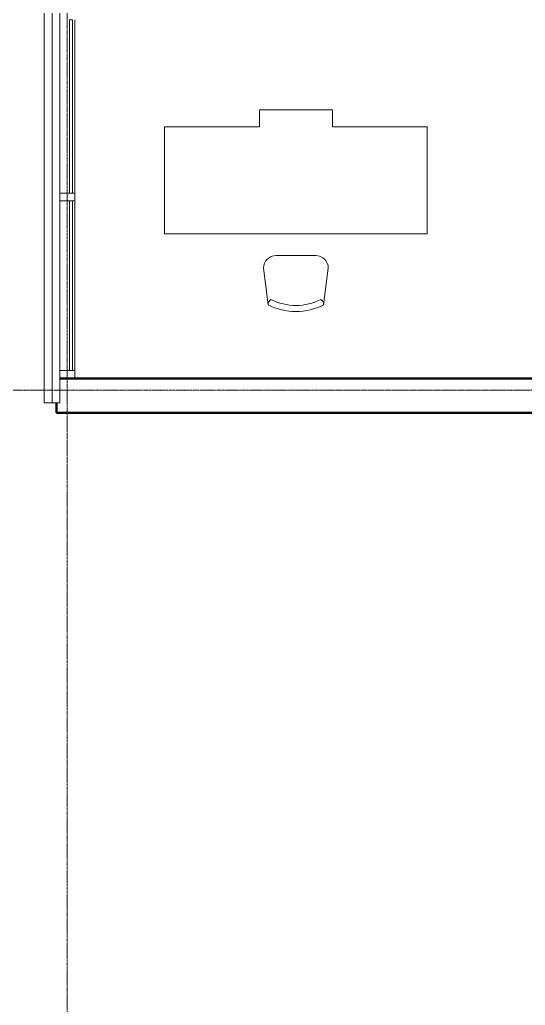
# Model space of a CAD drawing. Header units: inches. Extents: x -1714 to 6424, y -1550 to 970.
# Drawn here: x -1420.2 to -1256.6, y -431.9 to -112.8 of the extents above; entities that cross this region are included whole.
import ezdxf

# ---------------------------------------------------------------- set-up
doc = ezdxf.new("R2010")
doc.units = ezdxf.units.IN
doc.header["$MEASUREMENT"] = 0
doc.linetypes.add('Grid Line 1_2_', pattern=[0.875, 0.5, -0.125, 0.125, -0.125])
for name, color, linetype, lineweight in [('A-GENM', 13, 'Continuous', 9), ('A-GLAZ-CURT', 52, 'Continuous', 9), ('A-GLAZ-CWMG', 51, 'Continuous', 9), ('A-WALL', 113, 'Continuous', 13), ('I-FURN', 30, 'Continuous', 9), ('Q-SPCQ', 91, 'Continuous', 9), ('S-BEAM', 12, 'Continuous', 9), ('S-GRID', 1, 'Continuous', 9)]:
    doc.layers.add(name, color=color, linetype=linetype, lineweight=lineweight)

# ---------------------------------------------------------------- blocks, each defined once
blk = doc.blocks.new('System Panel - Glazed-1422707-L1 - Architectural')
at = {"layer": 'A-GLAZ-CURT', "lineweight": 13}
for p, q in [((28.09, 1.75), (-28.09, 1.75)), ((-28.09, 1.75), (-28.09, 0.75)), ((-28.09, 0.75), (28.09, 0.75)), ((28.09, 0.75), (28.09, 1.75))]:
    blk.add_line(p, q, dxfattribs=at)
blk = doc.blocks.new('System Panel - Glazed-1422706-L1 - Architectural')
at = {"layer": 'A-GLAZ-CURT', "lineweight": 13}
for p, q in [((27.47, 1.75), (-27.47, 1.75)), ((-27.47, 1.75), (-27.47, 0.75)), ((-27.47, 0.75), (27.47, 0.75)), ((27.47, 0.75), (27.47, 1.75))]:
    blk.add_line(p, q, dxfattribs=at)
blk = doc.blocks.new('Rectangular Mullion - 2_5_ x 5_ rectangular-1422701-L1 - Architectural')
at = {"layer": 'A-GLAZ-CWMG'}
blk.add_line((-1402.35, 7.08), (-1402.35, 63.27), dxfattribs=at)
blk = doc.blocks.new('Rectangular Mullion - 2_5_ x 5_ rectangular-1422700-L1 - Architectural')
at = {"layer": 'A-GLAZ-CWMG'}
blk.add_line((-1402.35, 65.77), (-1402.35, 120.71), dxfattribs=at)
blk = doc.blocks.new('Rectangular Mullion - 2_5_ x 5_ rectangular-1362695-L1 - Architectural')
at = {"layer": 'A-GLAZ-CWMG', "lineweight": 20}
for p, q in [((-2.5, -2.5), (-2.5, 2.41)), ((0, 2.41), (0, -2.5)), ((0, -2.5), (-2.5, -2.5))]:
    blk.add_line(p, q, dxfattribs=at)
blk = doc.blocks.new('Rectangular Mullion - 2_5_ x 5_ rectangular-1362690-L1 - Architectural')
at = {"layer": 'A-GLAZ-CWMG', "lineweight": 20}
for p, q in [((-1.25, -2.5), (-1.25, 2.41)), ((1.25, 2.41), (1.25, -2.5)), ((1.25, -2.5), (-1.25, -2.5))]:
    blk.add_line(p, q, dxfattribs=at)
blk = doc.blocks.new('Kawneer Versoleil Sunshade - 6_ Blade At 5_-1421183-L1 - Architectural')
at = {"layer": 'A-GENM'}
for p, q in [((187.64, 2.5), (-181.02, 2.5)), ((187.64, 2.5), (-181.02, 2.5)), ((187.64, -2.5), (187.64, 2.5)), ((-181.02, -2.5), (187.64, -2.5))]:
    blk.add_line(p, q, dxfattribs=at)
at = {"layer": 'S-BEAM'}
for p, q in [((187.64, 2.5), (-181.02, 2.5)), ((-181.02, 0), (187.64, 0)), ((187.64, -2.5), (187.64, 2.5)), ((-181.02, -2.5), (187.64, -2.5))]:
    blk.add_line(p, q, dxfattribs=at)
blk = doc.blocks.new('Furniture_Office-Desks-_-Tables_Palmberg_Reception-desk-CASUS - Reception desk CASUS-1478204-L1 - Architectural')
at = {"layer": 'I-FURN'}
for p, q in [((11.81, 22.83), (-11.81, 22.83)), ((-11.81, 22.83), (-11.81, 17.32)), ((11.81, 17.32), (11.81, 22.83)), ((-11.81, 17.32), (-42.52, 17.32)), ((-42.52, 17.32), (-42.52, -17.32)), ((42.52, 17.32), (11.81, 17.32)), ((42.52, -17.32), (42.52, 17.32)), ((-42.52, -17.32), (42.52, -17.32))]:
    blk.add_line(p, q, dxfattribs=at)
blk = doc.blocks.new('M_Chair-Desk - Desk Chair-1453869-L1 - Architectural')
at = {"layer": 'I-FURN'}
for p, q in [((6.42, 15.96), (-6.44, 15.96)), ((-10.49, 11.91), (-9, 0)), ((8.98, -0.01), (10.46, 11.91))]:
    blk.add_line(p, q, dxfattribs=at)
for centre, radius, start, end in [((-6.44, 11.91), 4.05, 90, 180), ((6.42, 11.91), 4.05, 360, 90), ((-6.85, 0.01), 2.15, 125.6163, 180.2014), ((0, 17.59), 17.79, 242.9089, 297.0911), ((7.02, 0.09), 1.98, 357.3089, 56.8734), ((0, 17.59), 19.76, 242.9089, 297.0345)]:
    blk.add_arc(centre, radius, start, end, dxfattribs=at)

msp = doc.modelspace()

# ---------------------------------------------------------------- linework, layer by layer
at = {"layer": 'A-WALL', "lineweight": 50}
for p, q in [((-1048.85079, -228.92342), (-1407.26284, -228.92342)), ((-1408.2951, -236.78996), (-1408.2951, -240.04842)), ((-1408.2951, -240.04842), (-870.41329, -240.04842))]:
    msp.add_line(p, q, dxfattribs=at)
at = {"layer": 'S-GRID', "linetype": 'Grid Line 1_2_'}
for p, q in [((-1404.85079, -1043.15403), (-1404.85079, 921.90597)), ((-1714.24651, -232.78996), (1936.33324, -232.78996))]:
    msp.add_line(p, q, dxfattribs=at)

# ---------------------------------------------------------------- block references
at = {"layer": 'A-GLAZ-CURT', "rotation": 269.9999999999999}
for name, p in [('System Panel - Glazed-1422707-L1 - Architectural', (-1404.85079, -140.89006)), ('System Panel - Glazed-1422706-L1 - Architectural', (-1404.85079, -198.95397))]:
    msp.add_blockref(name, p, dxfattribs=at)
at = {"layer": 'A-GLAZ-CWMG'}
for name, p in [('Rectangular Mullion - 2_5_ x 5_ rectangular-1422701-L1 - Architectural', (0, -176.06673)), ('Rectangular Mullion - 2_5_ x 5_ rectangular-1422700-L1 - Architectural', (0, -292.19455))]:
    msp.add_blockref(name, p, dxfattribs=at)
at = {"layer": 'A-GLAZ-CWMG', "extrusion": (0, 0, -1), "rotation": 270.0000000000001}
for name, p in [('Rectangular Mullion - 2_5_ x 5_ rectangular-1362690-L1 - Architectural', (1404.85079, -170.23451)), ('Rectangular Mullion - 2_5_ x 5_ rectangular-1362695-L1 - Architectural', (1404.85079, -228.92342))]:
    msp.add_blockref(name, p, dxfattribs=at)
at = {"layer": 'I-FURN'}
for name, p in [('Furniture_Office-Desks-_-Tables_Palmberg_Reception-desk-CASUS - Reception desk CASUS-1478204-L1 - Architectural', (-1330.85079, -164.78996)), ('M_Chair-Desk - Desk Chair-1453869-L1 - Architectural', (-1330.85079, -205.1128))]:
    msp.add_blockref(name, p, dxfattribs=at)
at = {"layer": 'Q-SPCQ', "rotation": 270.0000000000001}
msp.add_blockref('Kawneer Versoleil Sunshade - 6_ Blade At 5_-1421183-L1 - Architectural', (-1409.76284, -49.15364), dxfattribs=at)

doc.saveas('drawing.dxf')
